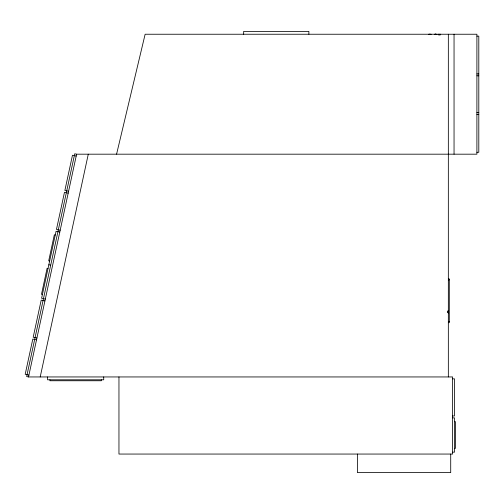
<?xml version="1.0" encoding="UTF-8"?>
<svg xmlns="http://www.w3.org/2000/svg" width="504" height="504" viewBox="0 0 504 504"><rect width="100%" height="100%" fill="white"/><g stroke="black" fill="none" stroke-linecap="round" stroke-linejoin="round"><path stroke-width="0.76" d="M431.197 34.272L428.57 34.272M436.905 34.272L434.284 34.272M440.716 34.272L438.089 34.272M76.595 154.186L74.731 153.783L26.662 376.545L28.52 376.948L76.595 154.186L476.897 154.186L476.897 34.241L145.133 34.241L116.575 154.186M40.207 376.948L88.282 154.186M429.786 34.455C429.37 34.051 430.189 33.957 430.214 34.492M435.324 33.932C435.582 34.719 435.853 33.749 435.979 34.48M448.339 310.533L448.339 313.167M429.282 34.492L430.492 34.492M434.996 34.492L436.199 34.492M476.897 36.143L478.8 36.143L478.8 152.284L476.897 152.284M476.897 73.905L478.8 73.905M476.897 75.808L478.8 75.808M476.897 112.619L478.8 112.619M476.897 114.521L478.8 114.521M448.339 278.895L449.291 278.895L449.291 322.686L448.339 322.686M448.339 279.846L449.291 279.846M448.1 311.037L447.621 311.037L447.621 312.663L448.1 312.663M448.339 321.728L449.291 321.728M28.52 376.948L452.624 376.948L452.624 454.054L118.957 454.054L118.957 376.948M452.624 378.851L454.526 378.851L454.526 415.976L452.624 415.976M452.624 417.879L454.526 417.879L454.526 452.151L452.624 452.151M454.526 421.691L455.477 421.691L455.477 448.346L454.526 448.346M76.192 156.045L72.469 155.245L64.871 190.462L68.594 191.262M68.191 193.127L64.468 192.32L56.467 229.402L60.19 230.202M59.787 232.067L56.064 231.26L41.605 298.261L45.329 299.067M55.264 234.984L54.331 234.782L48.705 260.839L49.638 261.041M48.838 264.764L50.696 265.167M48.031 268.487L47.099 268.286L41.479 294.336L42.412 294.538M44.925 300.926L41.202 300.126L33.201 337.201L36.924 338.008M36.521 339.866L32.798 339.066L25.2 374.283L28.923 375.083M454.047 34.241L454.047 154.186M450.715 454.054L450.715 472.62L357.424 472.62L357.424 454.054M448.339 34.241L448.339 376.948M440.219 34.48L440.219 34.952L438.593 34.952L438.593 34.48M308.876 34.241L308.876 31.38L243.665 31.38L243.665 34.241M103.723 376.948L103.723 379.802L47.559 379.802L47.559 376.948M101.348 379.802L101.348 380.753L49.94 380.753L49.94 379.802"/></g></svg>
